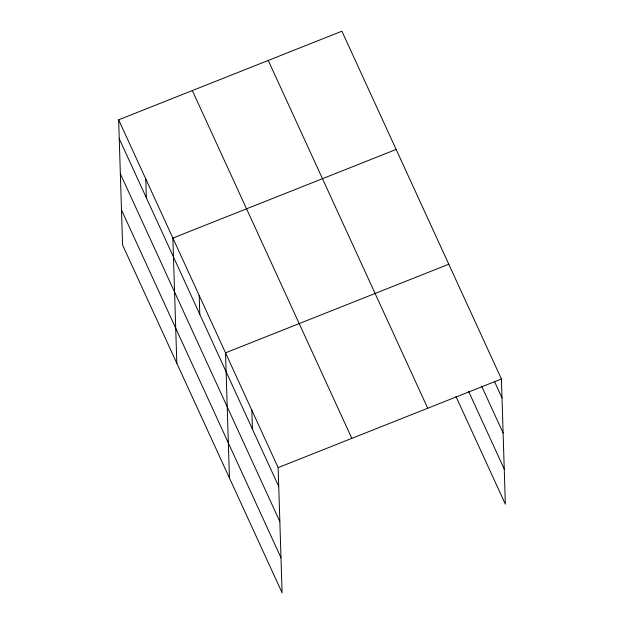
<?xml version="1.0" encoding="UTF-8"?>
<svg xmlns="http://www.w3.org/2000/svg" width="624" height="624" viewBox="0 0 624 624"><rect width="100%" height="100%" fill="white"/><g stroke="black" fill="none" stroke-linecap="round" stroke-linejoin="round"><path stroke-width="0.94" d="M118.654 119.816L278.148 467.61L282.087 592.8L122.585 245.006L118.654 119.816L341.913 31.2L501.415 378.994L505.346 504.184L455.949 396.474M396.146 149.448L172.879 238.064L176.818 363.254M448.781 264.225L225.514 352.841L229.453 478.031M278.148 467.61L501.415 378.994M494.715 382.013L502.008 397.901M481.65 386.186L503.108 432.978M468.616 391.42L504.247 469.108M268.242 60.442L427.736 408.236M192.332 90.574L351.827 438.368M119.246 138.723L278.741 486.517M120.346 173.792L279.848 521.586M121.485 209.929L280.979 557.723M251.831 410.225L252.431 429.133M199.196 295.448L199.797 314.356M145.766 178.94L146.359 197.847"/></g></svg>
